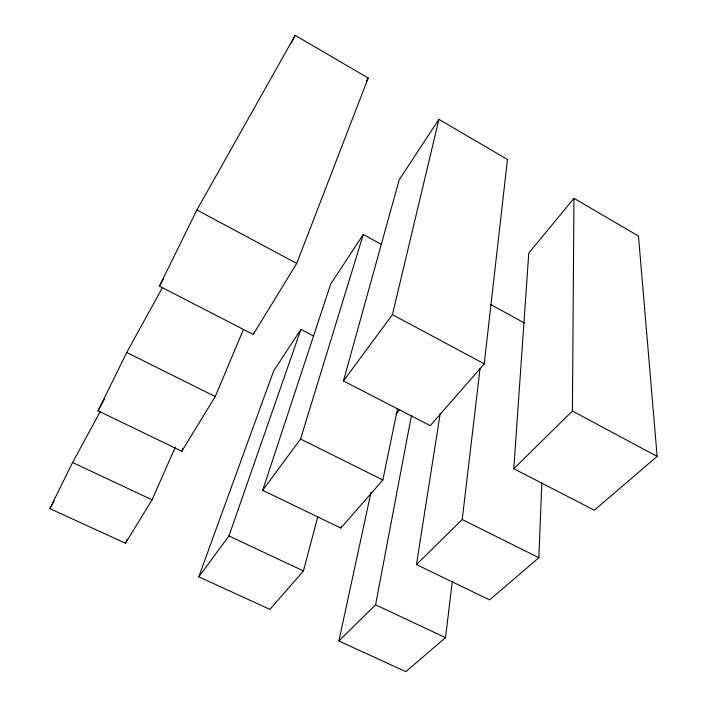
<?xml version="1.0" encoding="UTF-8"?>
<svg xmlns="http://www.w3.org/2000/svg" width="707" height="707" viewBox="0 0 707 707"><rect width="100%" height="100%" fill="white"/><g stroke="black" fill="none" stroke-linecap="round" stroke-linejoin="round"><path stroke-width="1.06" d="M513.803 468.732L572.405 411.032L573.96 198.314L638.483 236.032L657.139 456.404L594.313 510.215L513.803 468.732L528.765 253.159L573.96 198.314M440.214 413.418L416.458 564.575L489.606 599.898L538.884 557.69L541.792 482.969M484.233 363.822L507.467 159.446L438.906 119.368L399.19 179.817L343.452 380.958L430.245 425.676L484.233 363.822L392.42 314.659L438.906 119.368M416.458 564.575L462.219 519.521L480.044 368.533M371.025 492.266L338.865 640.975L405.836 671.65L445.516 637.661L452.25 581.799M338.865 640.975L375.594 604.821L411.43 415.548M381.453 244.445L363.283 234.459L330.673 284.09L262.668 490.322L340.854 528.076L382.832 479.991L397.573 408.628M340.854 528.076L341.366 525.928M313.581 335.984L300.917 329.374L273.662 370.866L198.782 576.824L269.88 609.381L303.444 570.938L317.841 516.57M262.668 490.322L300.555 439.029L363.283 234.459M198.782 576.824L228.962 535.959L300.917 329.374M296.719 263.419L368.179 78.017L295.19 35.35L196.891 209.961L159.402 286.123L253.239 334.473L296.719 263.419L196.891 209.961M253.654 333.448L254.485 331.406M162.389 287.722L126.73 352.484L98.008 410.82L181.77 451.26L215.246 396.556L243.385 329.612M181.77 451.26L183.086 448.22M100.465 411.2L72.565 462.511L49.861 508.625L125.484 543.25L152.049 499.84L175.168 447.381M125.484 543.25L127.278 539.238M291.249 43.189L295.19 35.35M49.861 508.625L54.059 500.883M98.008 410.82L104.353 399.216M159.402 286.123L163.688 278.408M366.535 80.863L368.179 78.017M343.452 380.958L392.42 314.659M396.15 414.099L399.632 409.866M72.565 462.511L152.049 499.84M228.962 535.959L303.444 570.938M375.594 604.821L445.516 637.661M126.73 352.484L215.246 396.556M300.555 439.029L382.832 479.991M462.219 519.521L538.884 557.69M572.405 411.032L657.139 456.404M490.676 304.478L524.4 323.011"/></g></svg>
